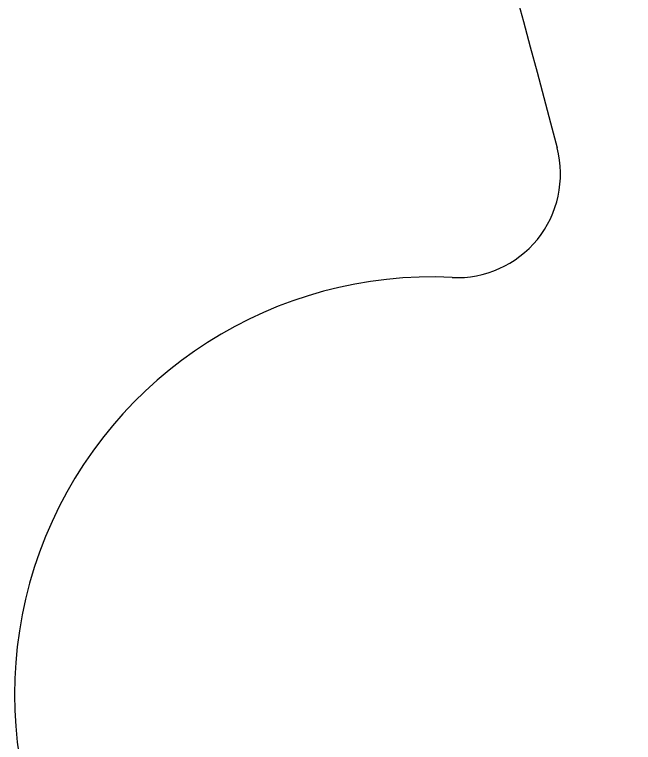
# Model space of a CAD drawing. Extents: x 14 to 1461, y -733 to -10.
# Drawn here: x 669.48 to 699.44, y -370.88 to -335.67 of the extents above; entities that cross this region are included whole.
import ezdxf

# ---------------------------------------------------------------- set-up
doc = ezdxf.new("R2010")
doc.units = 0

msp = doc.modelspace()

# ---------------------------------------------------------------- linework, layer by layer
at = {"layer": 'Cut', "color": 0}
for p, q in [((693.782673, -334.766621), (694.11684, -336.003044)), ((694.11684, -336.003044), (694.448202, -337.235543)), ((694.448202, -337.235543), (694.776769, -338.464131)), ((694.776769, -338.464131), (695.102548, -339.688819)), ((695.102548, -339.688819), (695.425549, -340.909618)), ((695.425549, -340.909618), (695.745782, -342.126543))]:
    msp.add_line(p, q, dxfattribs=at)
for centre, radius, start, end in [((690.909554, -343.395717), 4.99999, 267.211154, 14.704587), ((689.683443, -368.56582), 20.19996, 87.211154, 298.897415)]:
    msp.add_arc(centre, radius, start, end, dxfattribs=at)

doc.saveas('drawing.dxf')
